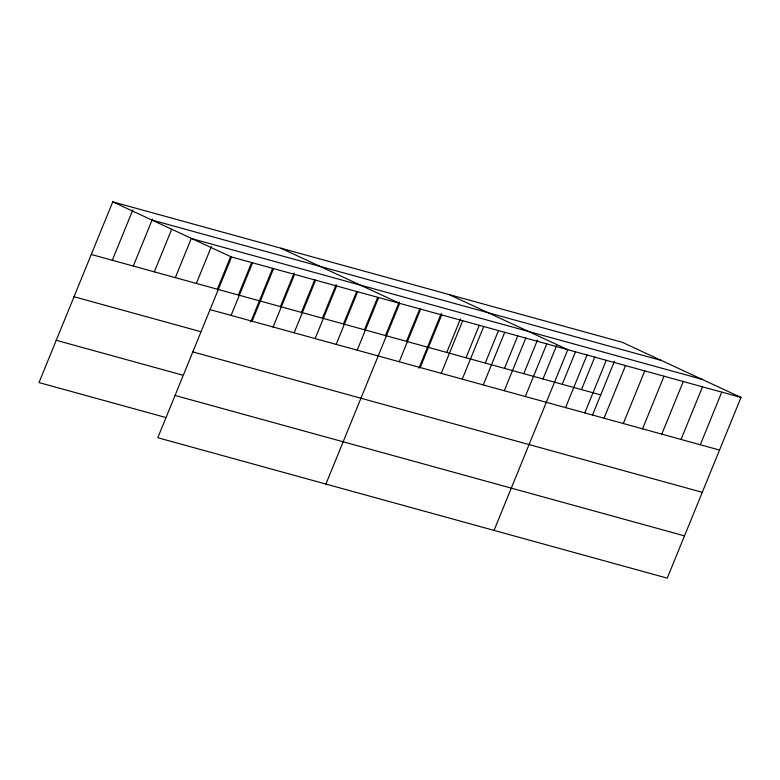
<?xml version="1.0" encoding="UTF-8"?>
<svg xmlns="http://www.w3.org/2000/svg" width="780" height="780" viewBox="0 0 780 780"><rect width="100%" height="100%" fill="white"/><g stroke="black" fill="none" stroke-linecap="round" stroke-linejoin="round"><path stroke-width="1.17" d="M741 397.43L231.543 257.01L157.794 437.726L667.251 578.146L741 397.43L622.206 342.274L112.749 201.854L39 382.57L165.087 417.319M112.291 260.267L132.853 209.888M133.302 266.058L152.49 219.034M154.323 271.849L171.678 229.31M175.334 277.641L191.324 238.456M196.345 283.433L211.429 246.49M217.367 289.224L230.617 256.766M238.378 295.025L251.628 262.558M231.085 315.422L252.564 262.802M250.77 321.945L272.649 268.349M252.106 321.214L273.575 268.593M280.41 306.608L294.119 273.019M273.117 327.005L294.587 274.385M301.421 312.4L314.671 279.932M294.128 332.797L315.607 280.176M322.442 318.191L336.151 284.602M315.149 338.588L336.619 285.968M343.453 323.983L356.704 291.515M336.16 344.38L357.64 291.759M364.474 329.774L377.715 297.307M357.181 350.171L378.651 297.55M385.486 335.566L399.194 301.977M325.913 484.058L399.662 303.352L280.868 248.196M406.497 341.357L419.747 308.89M399.204 361.754L420.683 309.143M418.889 368.287L441.217 313.57M420.225 367.546L441.694 314.935M446.764 352.462L460.463 318.874M441.236 373.347L462.715 320.726M466.011 357.767L479.252 325.299M462.257 379.139L483.727 326.518M485.257 363.07L498.498 330.603M483.269 384.93L504.738 332.309M504.494 368.375L517.745 335.907M504.28 390.721L525.759 338.101M523.741 373.678L537.449 340.09M525.301 396.513L546.77 343.892M542.987 378.982L556.696 345.394M494.042 530.4L567.782 349.684L448.988 294.538M562.234 384.286L575.484 351.819M565.558 407.608L587.028 354.988M581.48 389.59L594.731 357.123M584.805 412.912L606.274 360.302M592.556 414.921L614.435 361.315M604.051 418.216L625.521 365.606M623.298 423.52L644.767 370.909M642.544 428.834L664.014 376.214M661.791 434.138L683.26 381.517M681.038 439.442L702.507 386.822M700.284 444.746L721.754 392.125M151.954 220.057L661.401 360.477M192.338 238.807L701.795 379.226M91.279 254.475L600.727 394.894M210.073 309.621L719.53 450.05M74.022 296.741L200.119 331.5M192.826 351.897L702.273 492.316M56.248 340.294L182.345 375.053M175.051 395.45L684.499 535.87M112.749 201.854L231.543 257.01"/></g></svg>
